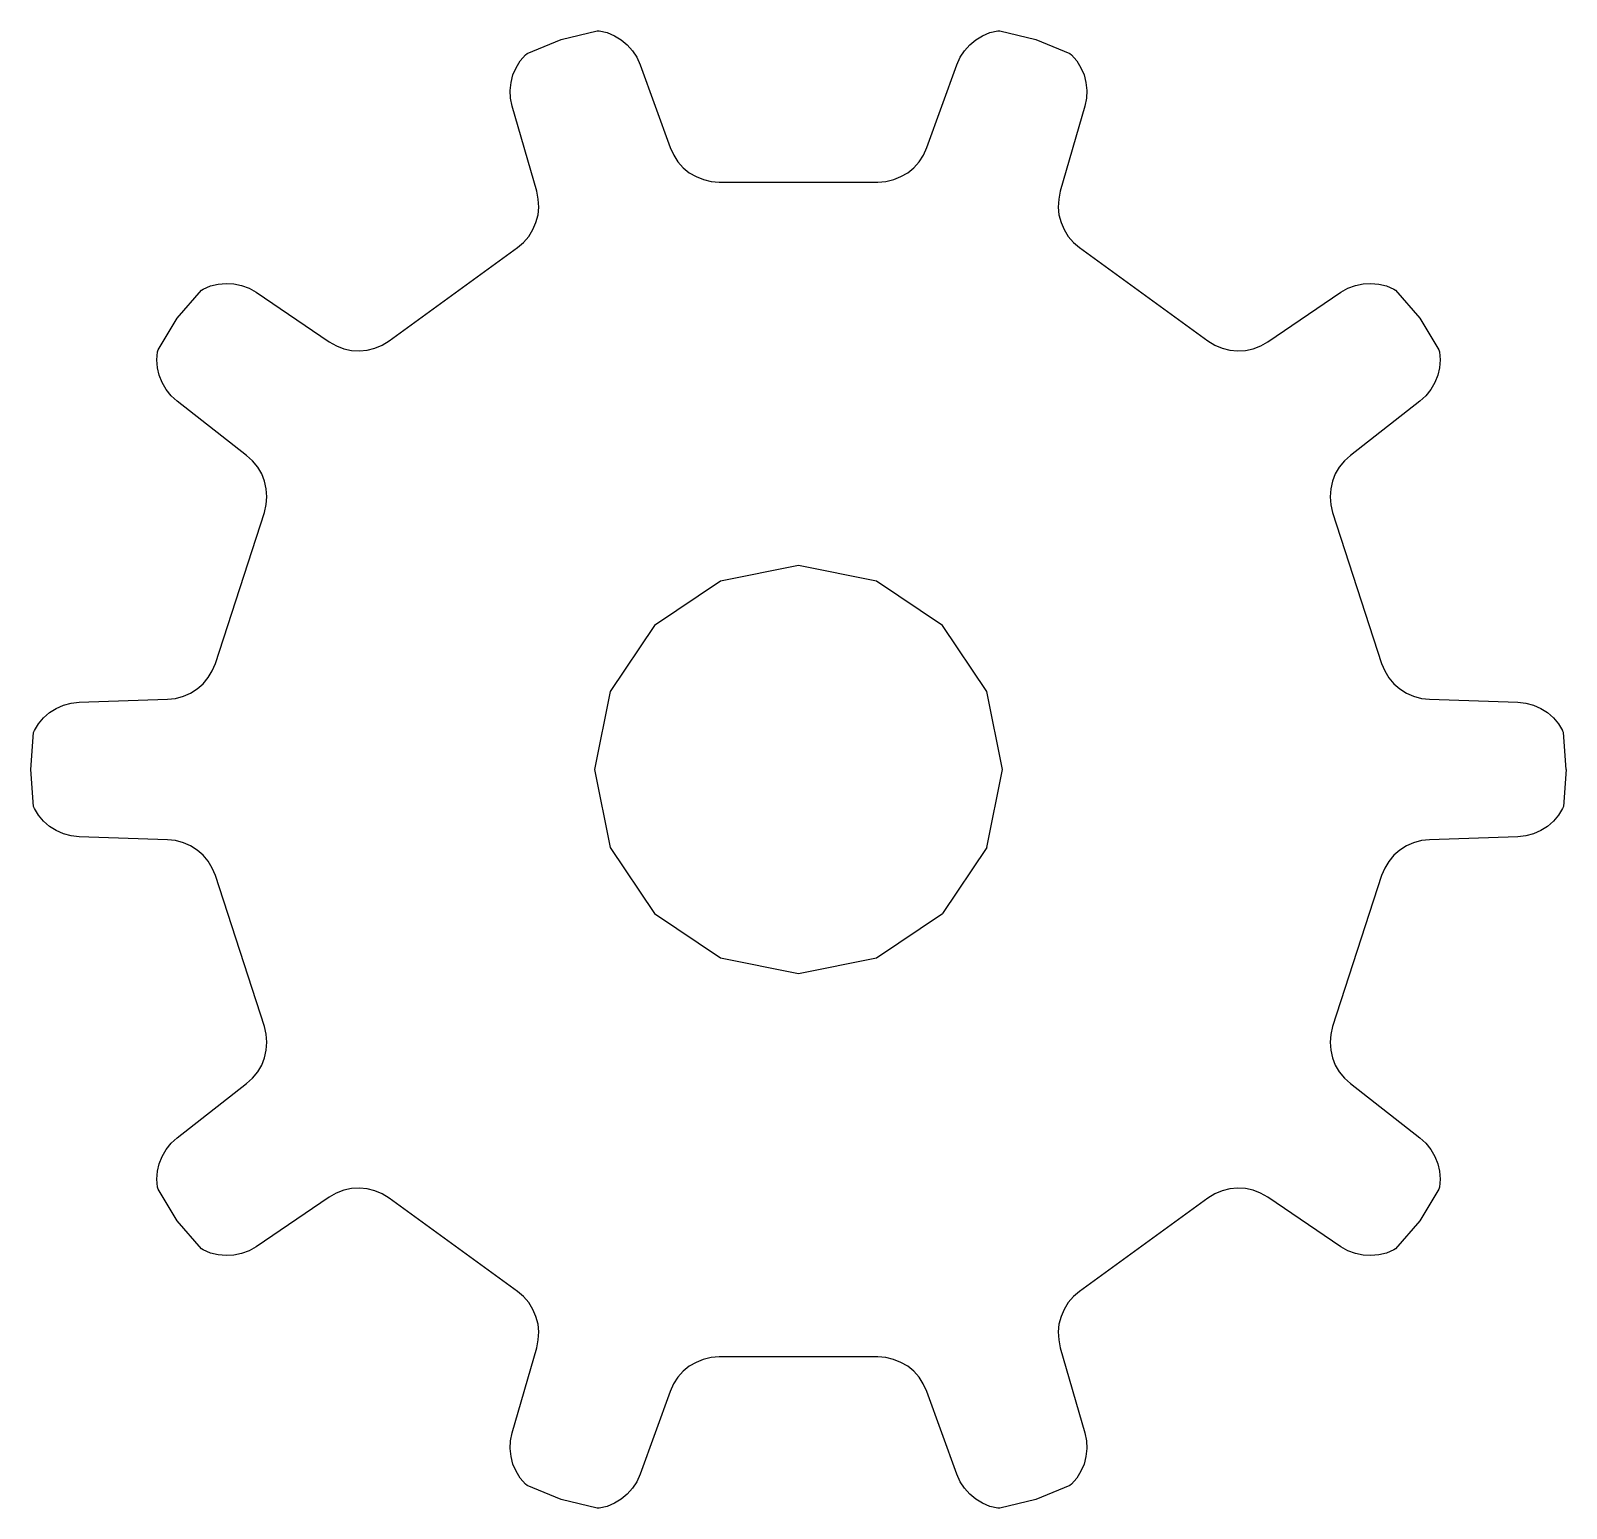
# Model space of a CAD drawing. Extents: x -7.5 to 7.5, y -7.2 to 7.2.
import ezdxf

# ---------------------------------------------------------------- set-up
doc = ezdxf.new("R2010")
doc.units = 0

msp = doc.modelspace()

# ---------------------------------------------------------------- linework, layer by layer
for p, q in [((-2.327, 7.162, 1.2), (-1.974, 7.247, 1.2)), ((-1.974, 7.247, 1.2), (-1.954, 7.245, 1.2)), ((-1.954, 7.245, 1.2), (-1.878, 7.228, 1.2)), ((1.878, 7.228, 1.2), (1.954, 7.245, 1.2)), ((1.954, 7.245, 1.2), (1.974, 7.247, 1.2)), ((1.974, 7.247, 1.2), (2.327, 7.162, 1.2)), ((-2.662, 7.024, 1.2), (-2.327, 7.162, 1.2)), ((-1.878, 7.228, 1.2), (-1.805, 7.198, 1.2)), ((-1.805, 7.198, 1.2), (-1.739, 7.159, 1.2)), ((-1.739, 7.159, 1.2), (-1.68, 7.11, 1.2)), ((-1.68, 7.11, 1.2), (-1.629, 7.051, 1.2)), ((1.629, 7.051, 1.2), (1.68, 7.11, 1.2)), ((1.68, 7.11, 1.2), (1.739, 7.159, 1.2)), ((1.739, 7.159, 1.2), (1.805, 7.198, 1.2)), ((1.805, 7.198, 1.2), (1.878, 7.228, 1.2)), ((2.327, 7.162, 1.2), (2.662, 7.024, 1.2)), ((-2.77, 6.884, 1.2), (-2.729, 6.951, 1.2)), ((-2.729, 6.951, 1.2), (-2.678, 7.01, 1.2)), ((-2.678, 7.01, 1.2), (-2.662, 7.024, 1.2)), ((-1.629, 7.051, 1.2), (-1.585, 6.986, 1.2)), ((-1.585, 6.986, 1.2), (-1.553, 6.914, 1.2)), ((1.553, 6.914, 1.2), (1.585, 6.986, 1.2)), ((1.585, 6.986, 1.2), (1.629, 7.051, 1.2)), ((2.662, 7.024, 1.2), (2.678, 7.01, 1.2)), ((2.678, 7.01, 1.2), (2.729, 6.951, 1.2)), ((2.729, 6.951, 1.2), (2.77, 6.884, 1.2)), ((-2.82, 6.74, 1.2), (-2.801, 6.814, 1.2)), ((-2.801, 6.814, 1.2), (-2.77, 6.884, 1.2)), ((-1.553, 6.914, 1.2), (-1.258, 6.1, 1.2)), ((1.258, 6.1, 1.2), (1.553, 6.914, 1.2)), ((2.77, 6.884, 1.2), (2.801, 6.814, 1.2)), ((2.801, 6.814, 1.2), (2.82, 6.74, 1.2)), ((-2.827, 6.662, 1.2), (-2.82, 6.74, 1.2)), ((-2.824, 6.584, 1.2), (-2.827, 6.662, 1.2)), ((2.82, 6.74, 1.2), (2.827, 6.662, 1.2)), ((2.827, 6.662, 1.2), (2.824, 6.584, 1.2)), ((-2.808, 6.506, 1.2), (-2.824, 6.584, 1.2)), ((-2.568, 5.674, 1.2), (-2.808, 6.506, 1.2)), ((2.808, 6.506, 1.2), (2.568, 5.674, 1.2)), ((2.824, 6.584, 1.2), (2.808, 6.506, 1.2)), ((-1.258, 6.1, 1.2), (-1.224, 6.027, 1.2)), ((-1.224, 6.027, 1.2), (-1.182, 5.961, 1.2)), ((1.182, 5.961, 1.2), (1.225, 6.027, 1.2)), ((1.225, 6.027, 1.2), (1.258, 6.1, 1.2)), ((-1.182, 5.961, 1.2), (-1.131, 5.903, 1.2)), ((-1.131, 5.903, 1.2), (-1.071, 5.854, 1.2)), ((1.071, 5.854, 1.2), (1.131, 5.903, 1.2)), ((1.131, 5.903, 1.2), (1.182, 5.961, 1.2)), ((-1.071, 5.854, 1.2), (-1.005, 5.816, 1.2)), ((-1.005, 5.816, 1.2), (-0.933, 5.786, 1.2)), ((-0.933, 5.786, 1.2), (-0.857, 5.768, 1.2)), ((-0.857, 5.768, 1.2), (-0.778, 5.762, 1.2)), ((-0.778, 5.762, 1.2), (0.778, 5.762, 1.2)), ((0.778, 5.762, 1.2), (0.858, 5.768, 1.2)), ((0.858, 5.768, 1.2), (0.934, 5.786, 1.2)), ((0.934, 5.786, 1.2), (1.005, 5.816, 1.2)), ((1.005, 5.816, 1.2), (1.071, 5.854, 1.2)), ((-2.552, 5.596, 1.2), (-2.568, 5.674, 1.2)), ((-2.548, 5.517, 1.2), (-2.552, 5.596, 1.2)), ((2.553, 5.596, 1.2), (2.548, 5.517, 1.2)), ((2.568, 5.674, 1.2), (2.553, 5.596, 1.2)), ((-2.575, 5.366, 1.2), (-2.555, 5.44, 1.2)), ((-2.555, 5.44, 1.2), (-2.548, 5.517, 1.2)), ((2.548, 5.517, 1.2), (2.555, 5.44, 1.2)), ((2.555, 5.44, 1.2), (2.575, 5.366, 1.2)), ((-2.645, 5.229, 1.2), (-2.605, 5.296, 1.2)), ((-2.605, 5.296, 1.2), (-2.575, 5.366, 1.2)), ((2.575, 5.366, 1.2), (2.605, 5.296, 1.2)), ((2.605, 5.296, 1.2), (2.646, 5.229, 1.2)), ((-2.757, 5.119, 1.2), (-2.696, 5.171, 1.2)), ((-2.696, 5.171, 1.2), (-2.645, 5.229, 1.2)), ((2.646, 5.229, 1.2), (2.697, 5.17, 1.2)), ((2.697, 5.17, 1.2), (2.757, 5.119, 1.2)), ((-4.016, 4.204, 1.2), (-2.757, 5.119, 1.2)), ((2.757, 5.119, 1.2), (4.016, 4.204, 1.2)), ((-6.093, 4.427, 1.2), (-5.857, 4.703, 1.2)), ((-5.857, 4.703, 1.2), (-5.839, 4.713, 1.2)), ((-5.839, 4.713, 1.2), (-5.767, 4.744, 1.2)), ((-5.767, 4.744, 1.2), (-5.691, 4.762, 1.2)), ((-5.691, 4.762, 1.2), (-5.615, 4.769, 1.2)), ((-5.615, 4.769, 1.2), (-5.538, 4.765, 1.2)), ((-5.538, 4.765, 1.2), (-5.462, 4.747, 1.2)), ((-5.462, 4.747, 1.2), (-5.389, 4.72, 1.2)), ((-5.389, 4.72, 1.2), (-5.32, 4.681, 1.2)), ((-5.32, 4.681, 1.2), (-4.603, 4.196, 1.2)), ((4.603, 4.196, 1.2), (5.32, 4.681, 1.2)), ((5.32, 4.681, 1.2), (5.389, 4.72, 1.2)), ((5.389, 4.72, 1.2), (5.462, 4.747, 1.2)), ((5.462, 4.747, 1.2), (5.538, 4.765, 1.2)), ((5.538, 4.765, 1.2), (5.615, 4.769, 1.2)), ((5.615, 4.769, 1.2), (5.691, 4.762, 1.2)), ((5.691, 4.762, 1.2), (5.767, 4.744, 1.2)), ((5.767, 4.744, 1.2), (5.839, 4.713, 1.2)), ((5.839, 4.713, 1.2), (5.857, 4.703, 1.2)), ((5.857, 4.703, 1.2), (6.093, 4.427, 1.2)), ((-6.282, 4.117, 1.2), (-6.093, 4.427, 1.2)), ((6.093, 4.427, 1.2), (6.282, 4.117, 1.2)), ((-6.294, 4.019, 1.2), (-6.287, 4.097, 1.2)), ((-6.287, 4.097, 1.2), (-6.282, 4.117, 1.2)), ((-4.603, 4.196, 1.2), (-4.533, 4.157, 1.2)), ((-4.533, 4.157, 1.2), (-4.46, 4.128, 1.2)), ((-4.46, 4.128, 1.2), (-4.384, 4.111, 1.2)), ((-4.384, 4.111, 1.2), (-4.307, 4.107, 1.2)), ((-4.307, 4.107, 1.2), (-4.231, 4.114, 1.2)), ((-4.231, 4.114, 1.2), (-4.155, 4.132, 1.2)), ((-4.155, 4.132, 1.2), (-4.083, 4.163, 1.2)), ((-4.083, 4.163, 1.2), (-4.016, 4.204, 1.2)), ((4.016, 4.204, 1.2), (4.084, 4.162, 1.2)), ((4.084, 4.162, 1.2), (4.156, 4.132, 1.2)), ((4.156, 4.132, 1.2), (4.231, 4.114, 1.2)), ((4.231, 4.114, 1.2), (4.307, 4.107, 1.2)), ((4.307, 4.107, 1.2), (4.384, 4.111, 1.2)), ((4.384, 4.111, 1.2), (4.46, 4.128, 1.2)), ((4.46, 4.128, 1.2), (4.534, 4.156, 1.2)), ((4.534, 4.156, 1.2), (4.603, 4.196, 1.2)), ((6.282, 4.117, 1.2), (6.287, 4.097, 1.2)), ((6.287, 4.097, 1.2), (6.294, 4.019, 1.2)), ((-6.288, 3.941, 1.2), (-6.294, 4.019, 1.2)), ((-6.271, 3.867, 1.2), (-6.288, 3.941, 1.2)), ((6.288, 3.941, 1.2), (6.271, 3.867, 1.2)), ((6.294, 4.019, 1.2), (6.288, 3.941, 1.2)), ((-6.243, 3.795, 1.2), (-6.271, 3.867, 1.2)), ((-6.203, 3.728, 1.2), (-6.243, 3.795, 1.2)), ((6.243, 3.795, 1.2), (6.203, 3.728, 1.2)), ((6.271, 3.867, 1.2), (6.243, 3.795, 1.2)), ((-6.155, 3.666, 1.2), (-6.203, 3.728, 1.2)), ((-6.096, 3.613, 1.2), (-6.155, 3.666, 1.2)), ((6.155, 3.666, 1.2), (6.096, 3.613, 1.2)), ((6.203, 3.728, 1.2), (6.155, 3.666, 1.2)), ((-5.413, 3.081, 1.2), (-6.096, 3.613, 1.2)), ((6.096, 3.613, 1.2), (5.413, 3.081, 1.2)), ((-5.354, 3.028, 1.2), (-5.413, 3.081, 1.2)), ((-5.304, 2.966, 1.2), (-5.354, 3.028, 1.2)), ((5.354, 3.027, 1.2), (5.304, 2.966, 1.2)), ((5.413, 3.081, 1.2), (5.354, 3.027, 1.2)), ((-5.265, 2.899, 1.2), (-5.304, 2.966, 1.2)), ((-5.237, 2.827, 1.2), (-5.265, 2.899, 1.2)), ((5.265, 2.899, 1.2), (5.237, 2.827, 1.2)), ((5.304, 2.966, 1.2), (5.265, 2.899, 1.2)), ((-5.22, 2.753, 1.2), (-5.237, 2.827, 1.2)), ((-5.214, 2.676, 1.2), (-5.22, 2.753, 1.2)), ((5.22, 2.753, 1.2), (5.214, 2.675, 1.2)), ((5.237, 2.827, 1.2), (5.22, 2.753, 1.2)), ((-5.239, 2.521, 1.2), (-5.221, 2.598, 1.2)), ((-5.221, 2.598, 1.2), (-5.214, 2.676, 1.2)), ((5.214, 2.675, 1.2), (5.221, 2.597, 1.2)), ((5.221, 2.597, 1.2), (5.239, 2.521, 1.2)), ((-5.72, 1.04, 1.2), (-5.239, 2.521, 1.2)), ((5.239, 2.521, 1.2), (5.72, 1.04, 1.2)), ((0, 2, 1.2), (-0.765, 1.848, 1.2)), ((0.765, 1.848, 1.2), (0, 2, 1.2)), ((-0.765, 1.848, 1.2), (-1.414, 1.414, 1.2)), ((1.414, 1.414, 1.2), (0.765, 1.848, 1.2)), ((-1.414, 1.414, 1.2), (-1.848, 0.765, 1.2)), ((1.848, 0.765, 1.2), (1.414, 1.414, 1.2)), ((-5.791, 0.901, 1.2), (-5.75, 0.968, 1.2)), ((-5.75, 0.968, 1.2), (-5.72, 1.04, 1.2)), ((5.72, 1.04, 1.2), (5.751, 0.967, 1.2)), ((5.751, 0.967, 1.2), (5.791, 0.9, 1.2)), ((-5.964, 0.749, 1.2), (-5.899, 0.791, 1.2)), ((-5.899, 0.791, 1.2), (-5.841, 0.841, 1.2)), ((-5.841, 0.841, 1.2), (-5.791, 0.901, 1.2)), ((-1.848, 0.765, 1.2), (-2, 0, 1.2)), ((2, 0, 1.2), (1.848, 0.765, 1.2)), ((5.791, 0.9, 1.2), (5.841, 0.841, 1.2)), ((5.841, 0.841, 1.2), (5.899, 0.791, 1.2)), ((5.899, 0.791, 1.2), (5.964, 0.749, 1.2)), ((-7.281, 0.6, 1.2), (-7.21, 0.63, 1.2)), ((-7.21, 0.63, 1.2), (-7.134, 0.651, 1.2)), ((-7.134, 0.651, 1.2), (-7.055, 0.66, 1.2)), ((-7.055, 0.66, 1.2), (-6.19, 0.689, 1.2)), ((-6.19, 0.689, 1.2), (-6.11, 0.698, 1.2)), ((-6.11, 0.698, 1.2), (-6.034, 0.718, 1.2)), ((-6.034, 0.718, 1.2), (-5.964, 0.749, 1.2)), ((5.964, 0.749, 1.2), (6.034, 0.718, 1.2)), ((6.034, 0.718, 1.2), (6.111, 0.697, 1.2)), ((6.111, 0.697, 1.2), (6.19, 0.689, 1.2)), ((6.19, 0.689, 1.2), (7.055, 0.66, 1.2)), ((7.055, 0.66, 1.2), (7.134, 0.651, 1.2)), ((7.134, 0.651, 1.2), (7.21, 0.63, 1.2)), ((7.21, 0.63, 1.2), (7.281, 0.6, 1.2)), ((-7.454, 0.448, 1.2), (-7.404, 0.507, 1.2)), ((-7.404, 0.507, 1.2), (-7.346, 0.558, 1.2)), ((-7.346, 0.558, 1.2), (-7.281, 0.6, 1.2)), ((7.281, 0.6, 1.2), (7.346, 0.558, 1.2)), ((7.346, 0.558, 1.2), (7.404, 0.507, 1.2)), ((7.404, 0.507, 1.2), (7.454, 0.448, 1.2)), ((-7.531, 0, 1.2), (-7.503, 0.362, 1.2)), ((-7.503, 0.362, 1.2), (-7.495, 0.381, 1.2)), ((-7.495, 0.381, 1.2), (-7.454, 0.448, 1.2)), ((7.454, 0.448, 1.2), (7.495, 0.381, 1.2)), ((7.503, 0.362, 1.2), (7.495, 0.381, 1.2)), ((7.531, 0, 1.2), (7.503, 0.362, 1.2)), ((-7.503, -0.362, 1.2), (-7.531, 0, 1.2)), ((-2, 0, 1.2), (-1.848, -0.765, 1.2)), ((1.848, -0.765, 1.2), (2, 0, 1.2)), ((7.531, 0, 1.2), (7.503, -0.362, 1.2)), ((-7.495, -0.381, 1.2), (-7.503, -0.362, 1.2)), ((-7.454, -0.448, 1.2), (-7.495, -0.381, 1.2)), ((-7.404, -0.507, 1.2), (-7.454, -0.448, 1.2)), ((7.454, -0.448, 1.2), (7.404, -0.507, 1.2)), ((7.495, -0.381, 1.2), (7.454, -0.448, 1.2)), ((7.503, -0.362, 1.2), (7.495, -0.381, 1.2)), ((-7.346, -0.558, 1.2), (-7.404, -0.507, 1.2)), ((-7.281, -0.6, 1.2), (-7.346, -0.558, 1.2)), ((-7.21, -0.63, 1.2), (-7.281, -0.6, 1.2)), ((7.281, -0.6, 1.2), (7.21, -0.63, 1.2)), ((7.346, -0.558, 1.2), (7.281, -0.6, 1.2)), ((7.404, -0.507, 1.2), (7.346, -0.558, 1.2)), ((-7.134, -0.651, 1.2), (-7.21, -0.63, 1.2)), ((-7.055, -0.66, 1.2), (-7.134, -0.651, 1.2)), ((-6.19, -0.689, 1.2), (-7.055, -0.66, 1.2)), ((-6.111, -0.697, 1.2), (-6.19, -0.689, 1.2)), ((-6.034, -0.718, 1.2), (-6.111, -0.697, 1.2)), ((-5.964, -0.749, 1.2), (-6.034, -0.718, 1.2)), ((-5.899, -0.791, 1.2), (-5.964, -0.749, 1.2)), ((5.964, -0.749, 1.2), (5.899, -0.791, 1.2)), ((6.034, -0.718, 1.2), (5.964, -0.749, 1.2)), ((6.11, -0.698, 1.2), (6.034, -0.718, 1.2)), ((6.19, -0.689, 1.2), (6.11, -0.698, 1.2)), ((7.055, -0.66, 1.2), (6.19, -0.689, 1.2)), ((7.134, -0.651, 1.2), (7.055, -0.66, 1.2)), ((7.21, -0.63, 1.2), (7.134, -0.651, 1.2)), ((-5.841, -0.841, 1.2), (-5.899, -0.791, 1.2)), ((-5.791, -0.9, 1.2), (-5.841, -0.841, 1.2)), ((-5.751, -0.967, 1.2), (-5.791, -0.9, 1.2)), ((-1.848, -0.765, 1.2), (-1.414, -1.414, 1.2)), ((1.848, -0.765, 1.2), (1.414, -1.414, 1.2)), ((5.791, -0.901, 1.2), (5.75, -0.968, 1.2)), ((5.841, -0.841, 1.2), (5.791, -0.901, 1.2)), ((5.899, -0.791, 1.2), (5.841, -0.841, 1.2)), ((-5.72, -1.04, 1.2), (-5.751, -0.967, 1.2)), ((-5.239, -2.521, 1.2), (-5.72, -1.04, 1.2)), ((5.72, -1.04, 1.2), (5.239, -2.521, 1.2)), ((5.75, -0.968, 1.2), (5.72, -1.04, 1.2)), ((-1.414, -1.414, 1.2), (-0.765, -1.848, 1.2)), ((0.765, -1.848, 1.2), (1.414, -1.414, 1.2)), ((-0.765, -1.848, 1.2), (0, -2, 1.2)), ((0, -2, 1.2), (0.765, -1.848, 1.2)), ((-5.221, -2.597, 1.2), (-5.239, -2.521, 1.2)), ((5.239, -2.521, 1.2), (5.221, -2.598, 1.2)), ((-5.214, -2.675, 1.2), (-5.221, -2.597, 1.2)), ((-5.22, -2.753, 1.2), (-5.214, -2.675, 1.2)), ((5.221, -2.598, 1.2), (5.214, -2.676, 1.2)), ((5.214, -2.676, 1.2), (5.22, -2.753, 1.2)), ((-5.265, -2.899, 1.2), (-5.237, -2.827, 1.2)), ((-5.237, -2.827, 1.2), (-5.22, -2.753, 1.2)), ((5.22, -2.753, 1.2), (5.237, -2.827, 1.2)), ((5.237, -2.827, 1.2), (5.265, -2.899, 1.2)), ((-5.354, -3.027, 1.2), (-5.304, -2.966, 1.2)), ((-5.304, -2.966, 1.2), (-5.265, -2.899, 1.2)), ((5.265, -2.899, 1.2), (5.304, -2.966, 1.2)), ((5.304, -2.966, 1.2), (5.354, -3.028, 1.2)), ((-6.096, -3.613, 1.2), (-5.413, -3.081, 1.2)), ((-5.413, -3.081, 1.2), (-5.354, -3.027, 1.2)), ((5.354, -3.028, 1.2), (5.413, -3.081, 1.2)), ((5.413, -3.081, 1.2), (6.096, -3.613, 1.2)), ((-6.155, -3.666, 1.2), (-6.096, -3.613, 1.2)), ((6.096, -3.613, 1.2), (6.155, -3.666, 1.2)), ((-6.243, -3.795, 1.2), (-6.203, -3.728, 1.2)), ((-6.203, -3.728, 1.2), (-6.155, -3.666, 1.2)), ((6.155, -3.666, 1.2), (6.203, -3.728, 1.2)), ((6.203, -3.728, 1.2), (6.243, -3.795, 1.2)), ((-6.288, -3.941, 1.2), (-6.271, -3.867, 1.2)), ((-6.271, -3.867, 1.2), (-6.243, -3.795, 1.2)), ((6.243, -3.795, 1.2), (6.271, -3.867, 1.2)), ((6.271, -3.867, 1.2), (6.288, -3.941, 1.2)), ((-6.294, -4.019, 1.2), (-6.288, -3.941, 1.2)), ((-6.287, -4.097, 1.2), (-6.294, -4.019, 1.2)), ((6.294, -4.019, 1.2), (6.287, -4.097, 1.2)), ((6.288, -3.941, 1.2), (6.294, -4.019, 1.2)), ((-6.282, -4.117, 1.2), (-6.287, -4.097, 1.2)), ((-6.093, -4.427, 1.2), (-6.282, -4.117, 1.2)), ((-4.603, -4.196, 1.2), (-5.32, -4.681, 1.2)), ((-4.534, -4.156, 1.2), (-4.603, -4.196, 1.2)), ((-4.46, -4.128, 1.2), (-4.534, -4.156, 1.2)), ((-4.384, -4.111, 1.2), (-4.46, -4.128, 1.2)), ((-4.307, -4.107, 1.2), (-4.384, -4.111, 1.2)), ((-4.231, -4.114, 1.2), (-4.307, -4.107, 1.2)), ((-4.156, -4.132, 1.2), (-4.231, -4.114, 1.2)), ((-4.084, -4.162, 1.2), (-4.156, -4.132, 1.2)), ((-4.016, -4.204, 1.2), (-4.084, -4.162, 1.2)), ((-2.757, -5.119, 1.2), (-4.016, -4.204, 1.2)), ((4.016, -4.204, 1.2), (2.757, -5.119, 1.2)), ((4.083, -4.163, 1.2), (4.016, -4.204, 1.2)), ((4.155, -4.132, 1.2), (4.083, -4.163, 1.2)), ((4.231, -4.114, 1.2), (4.155, -4.132, 1.2)), ((4.307, -4.107, 1.2), (4.231, -4.114, 1.2)), ((4.384, -4.111, 1.2), (4.307, -4.107, 1.2)), ((4.46, -4.128, 1.2), (4.384, -4.111, 1.2)), ((4.533, -4.157, 1.2), (4.46, -4.128, 1.2)), ((4.603, -4.196, 1.2), (4.533, -4.157, 1.2)), ((5.32, -4.681, 1.2), (4.603, -4.196, 1.2)), ((6.282, -4.117, 1.2), (6.093, -4.427, 1.2)), ((6.287, -4.097, 1.2), (6.282, -4.117, 1.2)), ((-5.857, -4.703, 1.2), (-6.093, -4.427, 1.2)), ((6.093, -4.427, 1.2), (5.857, -4.703, 1.2)), ((-5.839, -4.713, 1.2), (-5.857, -4.703, 1.2)), ((-5.767, -4.744, 1.2), (-5.839, -4.713, 1.2)), ((-5.691, -4.762, 1.2), (-5.767, -4.744, 1.2)), ((-5.615, -4.769, 1.2), (-5.691, -4.762, 1.2)), ((-5.538, -4.765, 1.2), (-5.615, -4.769, 1.2)), ((-5.462, -4.747, 1.2), (-5.538, -4.765, 1.2)), ((-5.389, -4.72, 1.2), (-5.462, -4.747, 1.2)), ((-5.32, -4.681, 1.2), (-5.389, -4.72, 1.2)), ((5.389, -4.72, 1.2), (5.32, -4.681, 1.2)), ((5.462, -4.747, 1.2), (5.389, -4.72, 1.2)), ((5.538, -4.765, 1.2), (5.462, -4.747, 1.2)), ((5.615, -4.769, 1.2), (5.538, -4.765, 1.2)), ((5.691, -4.762, 1.2), (5.615, -4.769, 1.2)), ((5.767, -4.744, 1.2), (5.691, -4.762, 1.2)), ((5.839, -4.713, 1.2), (5.767, -4.744, 1.2)), ((5.857, -4.703, 1.2), (5.839, -4.713, 1.2)), ((-2.697, -5.17, 1.2), (-2.757, -5.119, 1.2)), ((2.757, -5.119, 1.2), (2.696, -5.171, 1.2)), ((-2.646, -5.229, 1.2), (-2.697, -5.17, 1.2)), ((-2.605, -5.296, 1.2), (-2.646, -5.229, 1.2)), ((2.645, -5.229, 1.2), (2.605, -5.296, 1.2)), ((2.696, -5.171, 1.2), (2.645, -5.229, 1.2)), ((-2.575, -5.366, 1.2), (-2.605, -5.296, 1.2)), ((-2.555, -5.44, 1.2), (-2.575, -5.366, 1.2)), ((2.575, -5.366, 1.2), (2.555, -5.44, 1.2)), ((2.605, -5.296, 1.2), (2.575, -5.366, 1.2)), ((-2.548, -5.517, 1.2), (-2.555, -5.44, 1.2)), ((-2.553, -5.596, 1.2), (-2.548, -5.517, 1.2)), ((2.555, -5.44, 1.2), (2.548, -5.517, 1.2)), ((2.548, -5.517, 1.2), (2.552, -5.596, 1.2)), ((-2.808, -6.506, 1.2), (-2.568, -5.674, 1.2)), ((-2.568, -5.674, 1.2), (-2.553, -5.596, 1.2)), ((2.552, -5.596, 1.2), (2.568, -5.674, 1.2)), ((2.568, -5.674, 1.2), (2.808, -6.506, 1.2)), ((-1.071, -5.854, 1.2), (-1.131, -5.903, 1.2)), ((-1.005, -5.816, 1.2), (-1.071, -5.854, 1.2)), ((-0.934, -5.786, 1.2), (-1.005, -5.816, 1.2)), ((-0.858, -5.768, 1.2), (-0.934, -5.786, 1.2)), ((-0.778, -5.762, 1.2), (-0.858, -5.768, 1.2)), ((0.778, -5.762, 1.2), (-0.778, -5.762, 1.2)), ((0.857, -5.768, 1.2), (0.778, -5.762, 1.2)), ((0.933, -5.786, 1.2), (0.857, -5.768, 1.2)), ((1.005, -5.816, 1.2), (0.933, -5.786, 1.2)), ((1.071, -5.854, 1.2), (1.005, -5.816, 1.2)), ((1.131, -5.903, 1.2), (1.071, -5.854, 1.2)), ((-1.182, -5.961, 1.2), (-1.225, -6.027, 1.2)), ((-1.131, -5.903, 1.2), (-1.182, -5.961, 1.2)), ((1.182, -5.961, 1.2), (1.131, -5.903, 1.2)), ((1.224, -6.027, 1.2), (1.182, -5.961, 1.2)), ((-1.258, -6.1, 1.2), (-1.553, -6.914, 1.2)), ((-1.225, -6.027, 1.2), (-1.258, -6.1, 1.2)), ((1.258, -6.1, 1.2), (1.224, -6.027, 1.2)), ((1.553, -6.914, 1.2), (1.258, -6.1, 1.2)), ((-2.827, -6.662, 1.2), (-2.824, -6.584, 1.2)), ((-2.824, -6.584, 1.2), (-2.808, -6.506, 1.2)), ((2.808, -6.506, 1.2), (2.824, -6.584, 1.2)), ((2.824, -6.584, 1.2), (2.827, -6.662, 1.2)), ((-2.82, -6.74, 1.2), (-2.827, -6.662, 1.2)), ((-2.801, -6.814, 1.2), (-2.82, -6.74, 1.2)), ((2.82, -6.74, 1.2), (2.801, -6.814, 1.2)), ((2.827, -6.662, 1.2), (2.82, -6.74, 1.2)), ((-2.77, -6.884, 1.2), (-2.801, -6.814, 1.2)), ((-2.729, -6.951, 1.2), (-2.77, -6.884, 1.2)), ((-1.553, -6.914, 1.2), (-1.585, -6.986, 1.2)), ((1.585, -6.986, 1.2), (1.553, -6.914, 1.2)), ((2.77, -6.884, 1.2), (2.729, -6.951, 1.2)), ((2.801, -6.814, 1.2), (2.77, -6.884, 1.2)), ((-2.678, -7.01, 1.2), (-2.729, -6.951, 1.2)), ((-2.662, -7.024, 1.2), (-2.678, -7.01, 1.2)), ((-2.327, -7.162, 1.2), (-2.662, -7.024, 1.2)), ((-1.629, -7.051, 1.2), (-1.68, -7.11, 1.2)), ((-1.585, -6.986, 1.2), (-1.629, -7.051, 1.2)), ((1.629, -7.051, 1.2), (1.585, -6.986, 1.2)), ((1.68, -7.11, 1.2), (1.629, -7.051, 1.2)), ((2.662, -7.024, 1.2), (2.327, -7.162, 1.2)), ((2.678, -7.01, 1.2), (2.662, -7.024, 1.2)), ((2.729, -6.951, 1.2), (2.678, -7.01, 1.2)), ((-1.974, -7.247, 1.2), (-2.327, -7.162, 1.2)), ((-1.878, -7.228, 1.2), (-1.954, -7.245, 1.2)), ((-1.805, -7.198, 1.2), (-1.878, -7.228, 1.2)), ((-1.739, -7.159, 1.2), (-1.805, -7.198, 1.2)), ((-1.68, -7.11, 1.2), (-1.739, -7.159, 1.2)), ((1.739, -7.159, 1.2), (1.68, -7.11, 1.2)), ((1.805, -7.198, 1.2), (1.739, -7.159, 1.2)), ((1.878, -7.228, 1.2), (1.805, -7.198, 1.2)), ((1.954, -7.245, 1.2), (1.878, -7.228, 1.2)), ((2.327, -7.162, 1.2), (1.974, -7.247, 1.2)), ((-1.954, -7.245, 1.2), (-1.974, -7.247, 1.2)), ((1.974, -7.247, 1.2), (1.954, -7.245, 1.2))]:
    msp.add_line(p, q)

doc.saveas('drawing.dxf')
